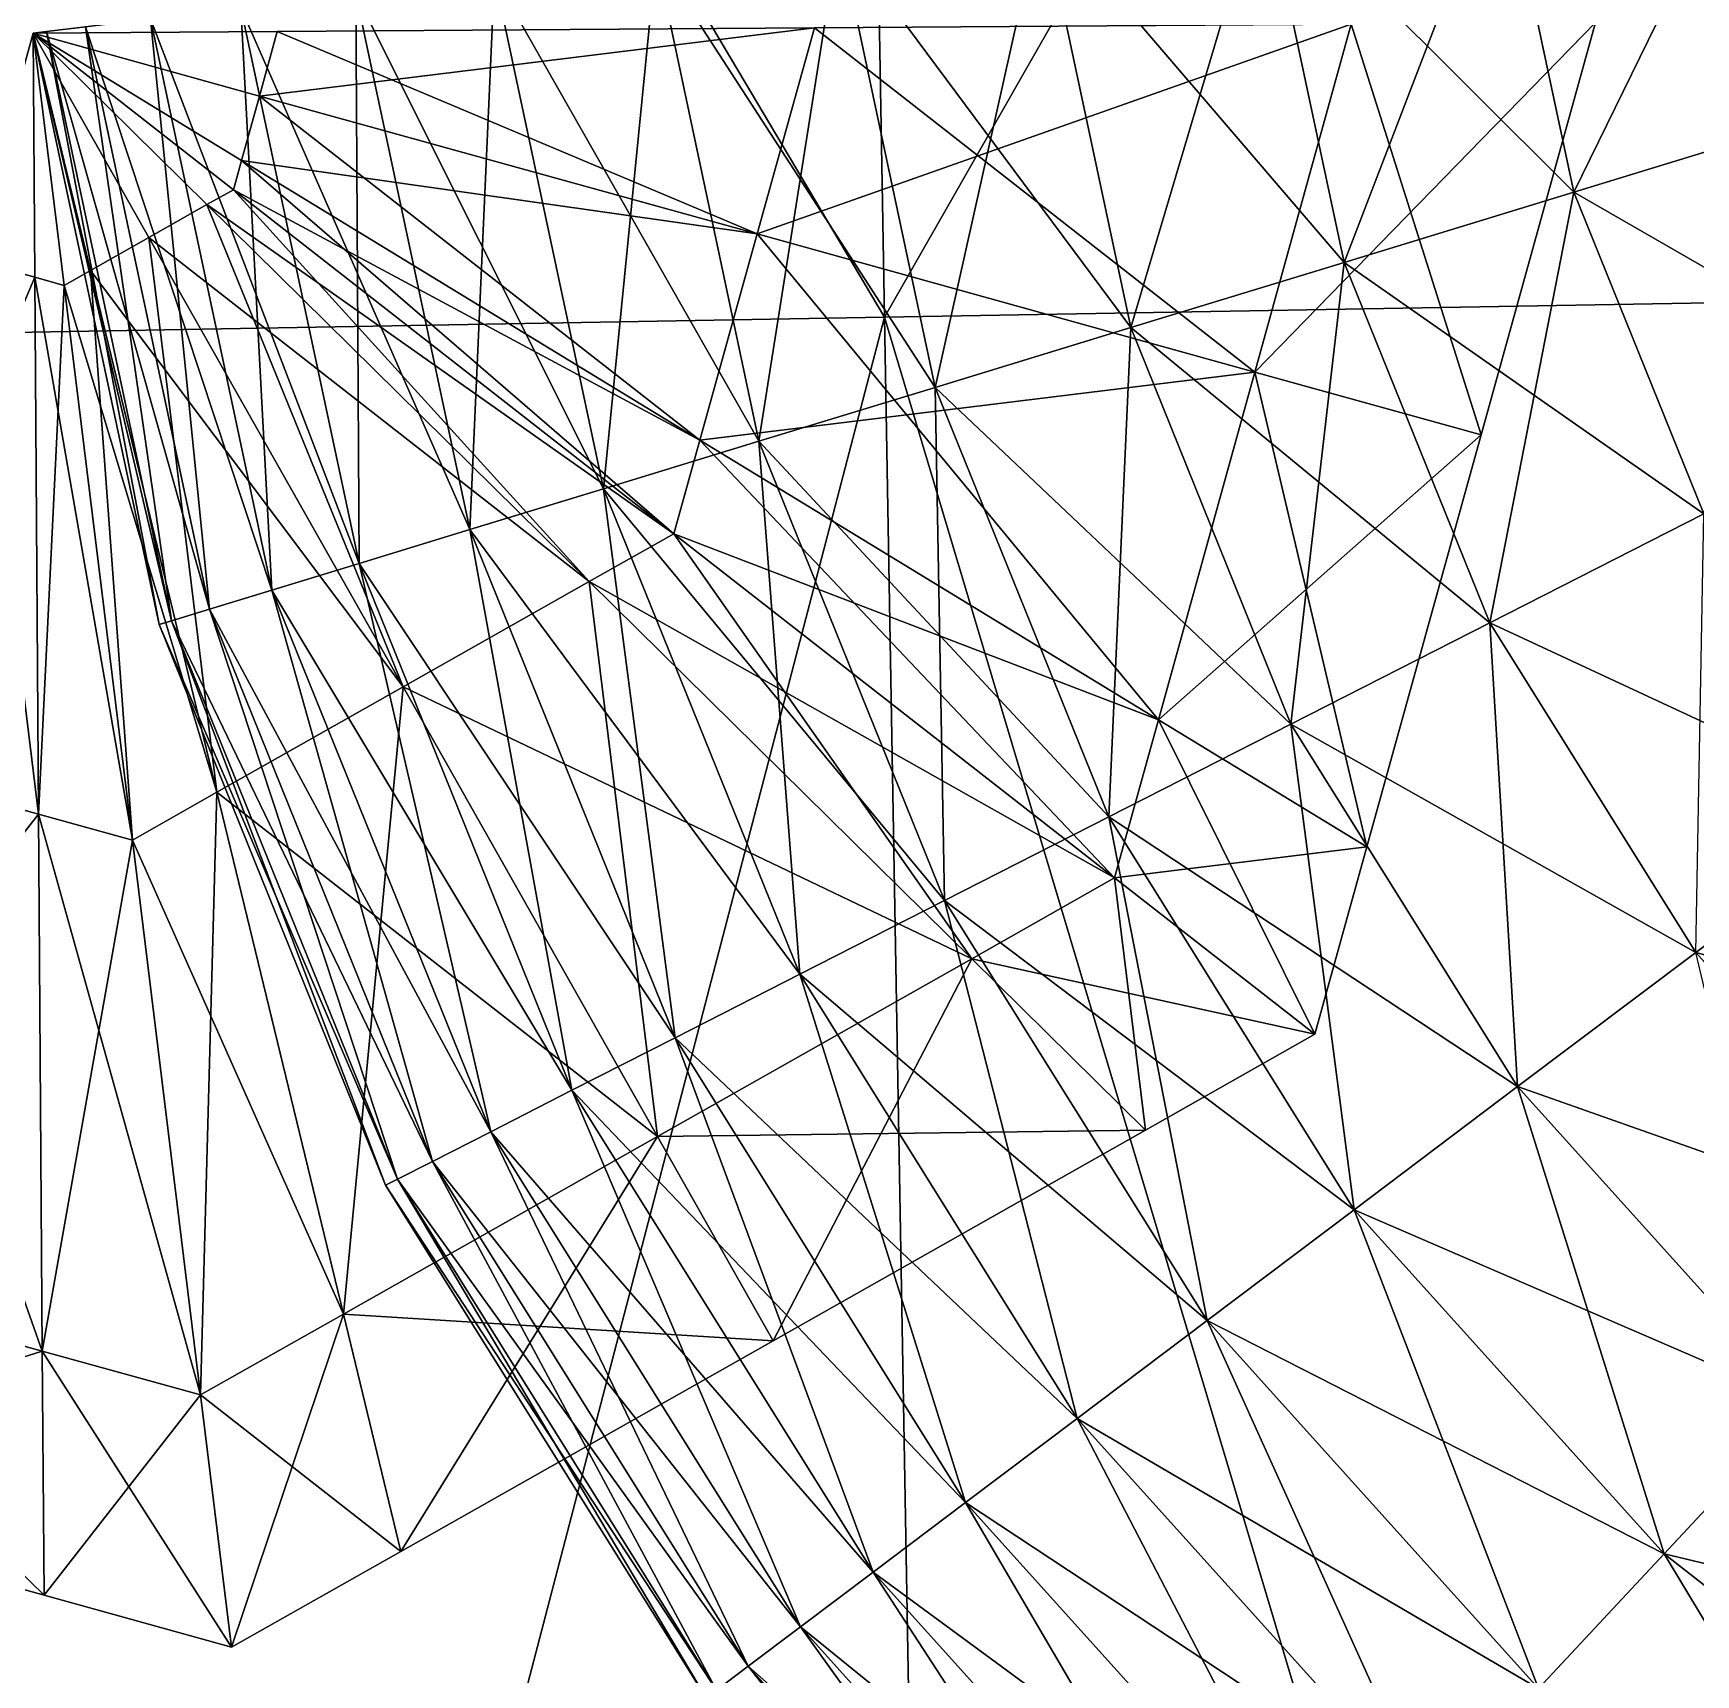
# Model space of a CAD drawing. Header units: metres. Extents: x -1.27 to 1.27, y -2.5 to 2.56.
# Drawn here: x -0.9978 to -0.854, y 1.3215 to 1.4634 of the extents above; entities that cross this region are included whole.
import ezdxf

# ---------------------------------------------------------------- set-up
doc = ezdxf.new("R2010")
doc.units = ezdxf.units.M

msp = doc.modelspace()

# ---------------------------------------------------------------- linework, layer by layer
at = {"layer": 'Crystal 4'}
for points in [[(-0.88819, -0.95245, -0.09743), (-1.09736, 1.43842, -0.09743), (-1.26547, 1.42371, 0)], [(-0.88819, -0.95245, 0.09743), (-1.09736, 1.43842, -0.09743), (-0.88819, -0.95245, -0.09743)], [(-0.88819, -0.95245, 0.09743), (-1.09736, 1.43842, 0.09743), (-1.09736, 1.43842, -0.09743)], [(-1.0563, -0.96715, 0), (-1.09736, 1.43842, 0.09743), (-0.88819, -0.95245, 0.09743)], [(-0.88819, -0.95245, -0.09743), (-1.26547, 1.42371, 0), (-1.0563, -0.96715, 0)]]:
    msp.add_3dface(points, dxfattribs=at)
at = {"layer": 'Crystal 6'}
for points in [[(-0.99776, 1.46344, 0.54), (-0.97666, 1.46358, 0.53023), (-0.9782, 1.45801, 0.53023)], [(-0.97666, 1.46358, 0.29977), (-0.99776, 1.46344, 0.29), (-0.9782, 1.45801, 0.29977)], [(-0.93022, 1.46391, 0.32125), (-0.9782, 1.45801, 0.29977), (-0.93517, 1.44608, 0.32125)], [(-0.93022, 1.46391, 0.32125), (-0.97666, 1.46358, 0.29977), (-0.9782, 1.45801, 0.29977)], [(-0.97666, 1.46358, 0.53023), (-0.93517, 1.44608, 0.50875), (-0.9782, 1.45801, 0.53023)], [(-0.97666, 1.46358, 0.53023), (-0.93022, 1.46391, 0.50875), (-0.93517, 1.44608, 0.50875)], [(-0.88379, 1.46423, 0.34273), (-0.93517, 1.44608, 0.32125), (-0.89213, 1.43414, 0.34273)], [(-0.88379, 1.46423, 0.34273), (-0.93022, 1.46391, 0.32125), (-0.93517, 1.44608, 0.32125)], [(-0.93022, 1.46391, 0.50875), (-0.89213, 1.43414, 0.48727), (-0.93517, 1.44608, 0.50875)], [(-0.93022, 1.46391, 0.50875), (-0.88379, 1.46423, 0.48727), (-0.89213, 1.43414, 0.48727)], [(-0.86268, 1.46437, 0.3525), (-0.89213, 1.43414, 0.34273), (-0.87257, 1.42872, 0.3525)], [(-0.86268, 1.46437, 0.3525), (-0.88379, 1.46423, 0.34273), (-0.89213, 1.43414, 0.34273)], [(-0.88379, 1.46423, 0.48727), (-0.87257, 1.42872, 0.4775), (-0.89213, 1.43414, 0.48727)], [(-0.88379, 1.46423, 0.48727), (-0.86268, 1.46437, 0.4775), (-0.87257, 1.42872, 0.4775)], [(-0.86268, 1.46437, 0.4775), (-0.87257, 1.42872, 0.45797), (-0.87257, 1.42872, 0.4775)], [(-0.86268, 1.46437, 0.4775), (-0.86268, 1.46437, 0.45797), (-0.87257, 1.42872, 0.45797)], [(-0.86268, 1.46437, 0.45797), (-0.87257, 1.42872, 0.415), (-0.87257, 1.42872, 0.45797)], [(-0.86268, 1.46437, 0.45797), (-0.86268, 1.46437, 0.415), (-0.87257, 1.42872, 0.415)], [(-0.86268, 1.46437, 0.415), (-0.87257, 1.42872, 0.37203), (-0.87257, 1.42872, 0.415)], [(-0.86268, 1.46437, 0.415), (-0.86268, 1.46437, 0.37203), (-0.87257, 1.42872, 0.37203)], [(-0.86268, 1.46437, 0.37203), (-0.87257, 1.42872, 0.3525), (-0.87257, 1.42872, 0.37203)], [(-0.86268, 1.46437, 0.37203), (-0.86268, 1.46437, 0.3525), (-0.87257, 1.42872, 0.3525)], [(-0.99776, 1.46344, 0.54), (-1.00319, 1.44388, 0.53023), (-0.99776, 1.46344, 0.54)], [(-0.99776, 1.46344, 0.54), (-0.99762, 1.44233, 0.53023), (-1.00319, 1.44388, 0.53023)], [(-0.99762, 1.44233, 0.29977), (-0.99776, 1.46344, 0.29), (-1.00319, 1.44388, 0.29977)], [(-0.99776, 1.46344, 0.54), (-0.99762, 1.44233, 0.53023), (-0.99776, 1.46344, 0.54)], [(-0.99776, 1.46344, 0.54), (-0.99509, 1.44163, 0.53023), (-0.99762, 1.44233, 0.53023)], [(-0.99776, 1.46344, 0.54), (-0.99509, 1.44163, 0.53023), (-0.99776, 1.46344, 0.54)], [(-0.99776, 1.46344, 0.54), (-0.9928, 1.44292, 0.53023), (-0.99509, 1.44163, 0.53023)], [(-0.99776, 1.46344, 0.54), (-0.9928, 1.44292, 0.53023), (-0.99776, 1.46344, 0.54)], [(-0.99776, 1.46344, 0.54), (-0.98777, 1.44577, 0.53023), (-0.9928, 1.44292, 0.53023)], [(-0.99776, 1.46344, 0.54), (-0.98777, 1.44577, 0.53023), (-0.99776, 1.46344, 0.54)], [(-0.99776, 1.46344, 0.54), (-0.98274, 1.44862, 0.53023), (-0.98777, 1.44577, 0.53023)], [(-0.99776, 1.46344, 0.54), (-0.98274, 1.44862, 0.53023), (-0.99776, 1.46344, 0.54)], [(-0.99776, 1.46344, 0.54), (-0.98045, 1.44991, 0.53023), (-0.98274, 1.44862, 0.53023)], [(-0.99776, 1.46344, 0.54), (-0.98045, 1.44991, 0.53023), (-0.99776, 1.46344, 0.54)], [(-0.99776, 1.46344, 0.54), (-0.97975, 1.45244, 0.53023), (-0.98045, 1.44991, 0.53023)], [(-0.99776, 1.46344, 0.54), (-0.97975, 1.45244, 0.53023), (-0.99776, 1.46344, 0.54)], [(-0.99776, 1.46344, 0.54), (-0.9782, 1.45801, 0.53023), (-0.97975, 1.45244, 0.53023)], [(-0.99776, 1.46344, 0.54), (-0.9782, 1.45801, 0.53023), (-0.99776, 1.46344, 0.54)], [(-0.99762, 1.44233, 0.29977), (-0.99776, 1.46344, 0.29), (-0.99776, 1.46344, 0.29)], [(-0.99509, 1.44163, 0.29977), (-0.99776, 1.46344, 0.29), (-0.99762, 1.44233, 0.29977)], [(-0.99509, 1.44163, 0.29977), (-0.99776, 1.46344, 0.29), (-0.99776, 1.46344, 0.29)], [(-0.9928, 1.44292, 0.29977), (-0.99776, 1.46344, 0.29), (-0.99509, 1.44163, 0.29977)], [(-0.9928, 1.44292, 0.29977), (-0.99776, 1.46344, 0.29), (-0.99776, 1.46344, 0.29)], [(-0.98777, 1.44577, 0.29977), (-0.99776, 1.46344, 0.29), (-0.9928, 1.44292, 0.29977)], [(-0.98777, 1.44577, 0.29977), (-0.99776, 1.46344, 0.29), (-0.99776, 1.46344, 0.29)], [(-0.98274, 1.44862, 0.29977), (-0.99776, 1.46344, 0.29), (-0.98777, 1.44577, 0.29977)], [(-0.98274, 1.44862, 0.29977), (-0.99776, 1.46344, 0.29), (-0.99776, 1.46344, 0.29)], [(-0.98045, 1.44991, 0.29977), (-0.99776, 1.46344, 0.29), (-0.98274, 1.44862, 0.29977)], [(-0.98045, 1.44991, 0.29977), (-0.99776, 1.46344, 0.29), (-0.99776, 1.46344, 0.29)], [(-0.97975, 1.45244, 0.29977), (-0.99776, 1.46344, 0.29), (-0.98045, 1.44991, 0.29977)], [(-0.97975, 1.45244, 0.29977), (-0.99776, 1.46344, 0.29), (-0.99776, 1.46344, 0.29)], [(-0.9782, 1.45801, 0.29977), (-0.99776, 1.46344, 0.29), (-0.97975, 1.45244, 0.29977)], [(-0.9782, 1.45801, 0.29977), (-0.99776, 1.46344, 0.29), (-0.99776, 1.46344, 0.29)], [(-0.9782, 1.45801, 0.53023), (-0.94011, 1.42825, 0.50875), (-0.97975, 1.45244, 0.53023)], [(-0.93517, 1.44608, 0.32125), (-0.9782, 1.45801, 0.29977), (-0.97975, 1.45244, 0.29977)], [(-0.9782, 1.45801, 0.53023), (-0.93517, 1.44608, 0.50875), (-0.94011, 1.42825, 0.50875)], [(-0.97975, 1.45244, 0.53023), (-0.94236, 1.42015, 0.50875), (-0.98045, 1.44991, 0.53023)], [(-0.94011, 1.42825, 0.32125), (-0.97975, 1.45244, 0.29977), (-0.98045, 1.44991, 0.29977)], [(-0.97975, 1.45244, 0.53023), (-0.94011, 1.42825, 0.50875), (-0.94236, 1.42015, 0.50875)], [(-0.93517, 1.44608, 0.32125), (-0.97975, 1.45244, 0.29977), (-0.94011, 1.42825, 0.32125)], [(-0.98045, 1.44991, 0.53023), (-0.94968, 1.41601, 0.50875), (-0.98274, 1.44862, 0.53023)], [(-0.94236, 1.42015, 0.32125), (-0.98045, 1.44991, 0.29977), (-0.98274, 1.44862, 0.29977)], [(-0.98045, 1.44991, 0.53023), (-0.94236, 1.42015, 0.50875), (-0.94968, 1.41601, 0.50875)], [(-0.94011, 1.42825, 0.32125), (-0.98045, 1.44991, 0.29977), (-0.94236, 1.42015, 0.32125)], [(-0.98274, 1.44862, 0.53023), (-0.96578, 1.4069, 0.50875), (-0.98777, 1.44577, 0.53023)], [(-0.94968, 1.41601, 0.32125), (-0.98274, 1.44862, 0.29977), (-0.98777, 1.44577, 0.29977)], [(-0.98274, 1.44862, 0.53023), (-0.94968, 1.41601, 0.50875), (-0.96578, 1.4069, 0.50875)], [(-0.94236, 1.42015, 0.32125), (-0.98274, 1.44862, 0.29977), (-0.94968, 1.41601, 0.32125)], [(-0.98777, 1.44577, 0.53023), (-0.98188, 1.39779, 0.50875), (-0.9928, 1.44292, 0.53023)], [(-0.96578, 1.4069, 0.32125), (-0.98777, 1.44577, 0.29977), (-0.9928, 1.44292, 0.29977)], [(-0.98777, 1.44577, 0.53023), (-0.96578, 1.4069, 0.50875), (-0.98188, 1.39779, 0.50875)], [(-0.94968, 1.41601, 0.32125), (-0.98777, 1.44577, 0.29977), (-0.96578, 1.4069, 0.32125)], [(-0.93517, 1.44608, 0.50875), (-0.90047, 1.40406, 0.48727), (-0.94011, 1.42825, 0.50875)], [(-0.89213, 1.43414, 0.34273), (-0.93517, 1.44608, 0.32125), (-0.94011, 1.42825, 0.32125)], [(-0.93517, 1.44608, 0.50875), (-0.89213, 1.43414, 0.48727), (-0.90047, 1.40406, 0.48727)], [(-0.99762, 1.44233, 0.53023), (-1.01512, 1.40084, 0.50875), (-1.00319, 1.44388, 0.53023)], [(-0.9973, 1.3959, 0.32125), (-1.00319, 1.44388, 0.29977), (-1.01512, 1.40084, 0.32125)], [(-0.9973, 1.3959, 0.32125), (-0.99762, 1.44233, 0.29977), (-1.00319, 1.44388, 0.29977)], [(-0.99762, 1.44233, 0.53023), (-0.9973, 1.3959, 0.50875), (-1.01512, 1.40084, 0.50875)], [(-0.99509, 1.44163, 0.53023), (-0.9973, 1.3959, 0.50875), (-0.99762, 1.44233, 0.53023)], [(-0.98919, 1.39365, 0.32125), (-0.99762, 1.44233, 0.29977), (-0.9973, 1.3959, 0.32125)], [(-0.98919, 1.39365, 0.32125), (-0.99509, 1.44163, 0.29977), (-0.99762, 1.44233, 0.29977)], [(-0.9928, 1.44292, 0.53023), (-0.98919, 1.39365, 0.50875), (-0.99509, 1.44163, 0.53023)], [(-0.98188, 1.39779, 0.32125), (-0.9928, 1.44292, 0.29977), (-0.99509, 1.44163, 0.29977)], [(-0.9928, 1.44292, 0.53023), (-0.98188, 1.39779, 0.50875), (-0.98919, 1.39365, 0.50875)], [(-0.96578, 1.4069, 0.32125), (-0.9928, 1.44292, 0.29977), (-0.98188, 1.39779, 0.32125)], [(-0.99509, 1.44163, 0.53023), (-0.98919, 1.39365, 0.50875), (-0.9973, 1.3959, 0.50875)], [(-0.98188, 1.39779, 0.32125), (-0.99509, 1.44163, 0.29977), (-0.98919, 1.39365, 0.32125)], [(-0.89213, 1.43414, 0.34273), (-0.94011, 1.42825, 0.32125), (-0.90047, 1.40406, 0.34273)], [(-0.89213, 1.43414, 0.48727), (-0.88246, 1.39307, 0.4775), (-0.90047, 1.40406, 0.48727)], [(-0.87257, 1.42872, 0.3525), (-0.89213, 1.43414, 0.34273), (-0.90047, 1.40406, 0.34273)], [(-0.89213, 1.43414, 0.48727), (-0.87257, 1.42872, 0.4775), (-0.88246, 1.39307, 0.4775)], [(-0.94011, 1.42825, 0.50875), (-0.90426, 1.39039, 0.48727), (-0.94236, 1.42015, 0.50875)], [(-0.90047, 1.40406, 0.34273), (-0.94011, 1.42825, 0.32125), (-0.94236, 1.42015, 0.32125)], [(-0.94011, 1.42825, 0.50875), (-0.90047, 1.40406, 0.48727), (-0.90426, 1.39039, 0.48727)], [(-0.87257, 1.42872, 0.3525), (-0.90047, 1.40406, 0.34273), (-0.88246, 1.39307, 0.3525)], [(-0.87257, 1.42872, 0.4775), (-0.88246, 1.39307, 0.45797), (-0.88246, 1.39307, 0.4775)], [(-0.87257, 1.42872, 0.4775), (-0.87257, 1.42872, 0.45797), (-0.88246, 1.39307, 0.45797)], [(-0.87257, 1.42872, 0.45797), (-0.88246, 1.39307, 0.415), (-0.88246, 1.39307, 0.45797)], [(-0.87257, 1.42872, 0.45797), (-0.87257, 1.42872, 0.415), (-0.88246, 1.39307, 0.415)], [(-0.87257, 1.42872, 0.415), (-0.88246, 1.39307, 0.37203), (-0.88246, 1.39307, 0.415)], [(-0.87257, 1.42872, 0.415), (-0.87257, 1.42872, 0.37203), (-0.88246, 1.39307, 0.37203)], [(-0.87257, 1.42872, 0.37203), (-0.88246, 1.39307, 0.3525), (-0.88246, 1.39307, 0.37203)], [(-0.87257, 1.42872, 0.37203), (-0.87257, 1.42872, 0.3525), (-0.88246, 1.39307, 0.3525)], [(-0.94236, 1.42015, 0.50875), (-0.91661, 1.3834, 0.48727), (-0.94968, 1.41601, 0.50875)], [(-0.90426, 1.39039, 0.34273), (-0.94236, 1.42015, 0.32125), (-0.94968, 1.41601, 0.32125)], [(-0.94236, 1.42015, 0.50875), (-0.90426, 1.39039, 0.48727), (-0.91661, 1.3834, 0.48727)], [(-0.90047, 1.40406, 0.34273), (-0.94236, 1.42015, 0.32125), (-0.90426, 1.39039, 0.34273)], [(-0.94968, 1.41601, 0.50875), (-0.94378, 1.36803, 0.48727), (-0.96578, 1.4069, 0.50875)], [(-0.91661, 1.3834, 0.34273), (-0.94968, 1.41601, 0.32125), (-0.96578, 1.4069, 0.32125)], [(-0.94968, 1.41601, 0.50875), (-0.91661, 1.3834, 0.48727), (-0.94378, 1.36803, 0.48727)], [(-0.90426, 1.39039, 0.34273), (-0.94968, 1.41601, 0.32125), (-0.91661, 1.3834, 0.34273)], [(-0.96578, 1.4069, 0.50875), (-0.97095, 1.35266, 0.48727), (-0.98188, 1.39779, 0.50875)], [(-0.94378, 1.36803, 0.34273), (-0.96578, 1.4069, 0.32125), (-0.98188, 1.39779, 0.32125)], [(-0.96578, 1.4069, 0.50875), (-0.94378, 1.36803, 0.48727), (-0.97095, 1.35266, 0.48727)], [(-0.91661, 1.3834, 0.34273), (-0.96578, 1.4069, 0.32125), (-0.94378, 1.36803, 0.34273)], [(-0.90047, 1.40406, 0.48727), (-0.88695, 1.37686, 0.4775), (-0.90426, 1.39039, 0.48727)], [(-0.88246, 1.39307, 0.3525), (-0.90047, 1.40406, 0.34273), (-0.90426, 1.39039, 0.34273)], [(-0.90047, 1.40406, 0.48727), (-0.88246, 1.39307, 0.4775), (-0.88695, 1.37686, 0.4775)], [(-0.9973, 1.3959, 0.50875), (-1.02706, 1.35781, 0.48727), (-1.01512, 1.40084, 0.50875)], [(-0.99698, 1.34946, 0.34273), (-1.01512, 1.40084, 0.32125), (-1.02706, 1.35781, 0.34273)], [(-0.99698, 1.34946, 0.34273), (-0.9973, 1.3959, 0.32125), (-1.01512, 1.40084, 0.32125)], [(-0.98188, 1.39779, 0.50875), (-0.9833, 1.34567, 0.48727), (-0.98919, 1.39365, 0.50875)], [(-0.97095, 1.35266, 0.34273), (-0.98188, 1.39779, 0.32125), (-0.98919, 1.39365, 0.32125)], [(-0.98188, 1.39779, 0.50875), (-0.97095, 1.35266, 0.48727), (-0.9833, 1.34567, 0.48727)], [(-0.94378, 1.36803, 0.34273), (-0.98188, 1.39779, 0.32125), (-0.97095, 1.35266, 0.34273)], [(-0.9973, 1.3959, 0.50875), (-0.99698, 1.34946, 0.48727), (-1.02706, 1.35781, 0.48727)], [(-0.98919, 1.39365, 0.50875), (-0.99698, 1.34946, 0.48727), (-0.9973, 1.3959, 0.50875)], [(-0.9833, 1.34567, 0.34273), (-0.9973, 1.3959, 0.32125), (-0.99698, 1.34946, 0.34273)], [(-0.9833, 1.34567, 0.34273), (-0.98919, 1.39365, 0.32125), (-0.9973, 1.3959, 0.32125)], [(-0.98919, 1.39365, 0.50875), (-0.9833, 1.34567, 0.48727), (-0.99698, 1.34946, 0.48727)], [(-0.97095, 1.35266, 0.34273), (-0.98919, 1.39365, 0.32125), (-0.9833, 1.34567, 0.34273)], [(-0.88246, 1.39307, 0.3525), (-0.90426, 1.39039, 0.34273), (-0.88695, 1.37686, 0.3525)], [(-0.88246, 1.39307, 0.4775), (-0.88695, 1.37686, 0.45797), (-0.88695, 1.37686, 0.4775)], [(-0.88246, 1.39307, 0.4775), (-0.88246, 1.39307, 0.45797), (-0.88695, 1.37686, 0.45797)], [(-0.88246, 1.39307, 0.45797), (-0.88695, 1.37686, 0.415), (-0.88695, 1.37686, 0.45797)], [(-0.88246, 1.39307, 0.45797), (-0.88246, 1.39307, 0.415), (-0.88695, 1.37686, 0.415)], [(-0.88246, 1.39307, 0.415), (-0.88695, 1.37686, 0.37203), (-0.88695, 1.37686, 0.415)], [(-0.88246, 1.39307, 0.415), (-0.88246, 1.39307, 0.37203), (-0.88695, 1.37686, 0.37203)], [(-0.88246, 1.39307, 0.37203), (-0.88695, 1.37686, 0.3525), (-0.88695, 1.37686, 0.37203)], [(-0.88246, 1.39307, 0.37203), (-0.88246, 1.39307, 0.3525), (-0.88695, 1.37686, 0.3525)], [(-0.90426, 1.39039, 0.48727), (-0.90159, 1.36858, 0.4775), (-0.91661, 1.3834, 0.48727)], [(-0.88695, 1.37686, 0.3525), (-0.90426, 1.39039, 0.34273), (-0.91661, 1.3834, 0.34273)], [(-0.90426, 1.39039, 0.48727), (-0.88695, 1.37686, 0.4775), (-0.90159, 1.36858, 0.4775)], [(-0.91661, 1.3834, 0.48727), (-0.93379, 1.35036, 0.4775), (-0.94378, 1.36803, 0.48727)], [(-0.90159, 1.36858, 0.3525), (-0.91661, 1.3834, 0.34273), (-0.94378, 1.36803, 0.34273)], [(-0.91661, 1.3834, 0.48727), (-0.90159, 1.36858, 0.4775), (-0.93379, 1.35036, 0.4775)], [(-0.88695, 1.37686, 0.3525), (-0.91661, 1.3834, 0.34273), (-0.90159, 1.36858, 0.3525)], [(-0.88695, 1.37686, 0.4775), (-0.90159, 1.36858, 0.45797), (-0.90159, 1.36858, 0.4775)], [(-0.88695, 1.37686, 0.4775), (-0.88695, 1.37686, 0.45797), (-0.90159, 1.36858, 0.45797)], [(-0.88695, 1.37686, 0.45797), (-0.90159, 1.36858, 0.415), (-0.90159, 1.36858, 0.45797)], [(-0.88695, 1.37686, 0.45797), (-0.88695, 1.37686, 0.415), (-0.90159, 1.36858, 0.415)], [(-0.88695, 1.37686, 0.415), (-0.90159, 1.36858, 0.37203), (-0.90159, 1.36858, 0.415)], [(-0.88695, 1.37686, 0.415), (-0.88695, 1.37686, 0.37203), (-0.90159, 1.36858, 0.37203)], [(-0.88695, 1.37686, 0.37203), (-0.90159, 1.36858, 0.3525), (-0.90159, 1.36858, 0.37203)], [(-0.88695, 1.37686, 0.37203), (-0.88695, 1.37686, 0.3525), (-0.90159, 1.36858, 0.3525)], [(-0.90159, 1.36858, 0.3525), (-0.94378, 1.36803, 0.34273), (-0.93379, 1.35036, 0.3525)], [(-0.90159, 1.36858, 0.4775), (-0.93379, 1.35036, 0.45797), (-0.93379, 1.35036, 0.4775)], [(-0.90159, 1.36858, 0.4775), (-0.90159, 1.36858, 0.45797), (-0.93379, 1.35036, 0.45797)], [(-0.90159, 1.36858, 0.45797), (-0.93379, 1.35036, 0.415), (-0.93379, 1.35036, 0.45797)], [(-0.90159, 1.36858, 0.45797), (-0.90159, 1.36858, 0.415), (-0.93379, 1.35036, 0.415)], [(-0.90159, 1.36858, 0.415), (-0.93379, 1.35036, 0.37203), (-0.93379, 1.35036, 0.415)], [(-0.90159, 1.36858, 0.415), (-0.90159, 1.36858, 0.37203), (-0.93379, 1.35036, 0.37203)], [(-0.90159, 1.36858, 0.37203), (-0.93379, 1.35036, 0.3525), (-0.93379, 1.35036, 0.37203)], [(-0.90159, 1.36858, 0.37203), (-0.90159, 1.36858, 0.3525), (-0.93379, 1.35036, 0.3525)], [(-0.94378, 1.36803, 0.48727), (-0.96599, 1.33214, 0.4775), (-0.97095, 1.35266, 0.48727)], [(-0.93379, 1.35036, 0.3525), (-0.94378, 1.36803, 0.34273), (-0.97095, 1.35266, 0.34273)], [(-0.94378, 1.36803, 0.48727), (-0.93379, 1.35036, 0.4775), (-0.96599, 1.33214, 0.4775)], [(-0.99698, 1.34946, 0.48727), (-1.03248, 1.33824, 0.4775), (-1.02706, 1.35781, 0.48727)], [(-0.99683, 1.32836, 0.3525), (-1.02706, 1.35781, 0.34273), (-1.03248, 1.33824, 0.3525)], [(-0.99683, 1.32836, 0.3525), (-0.99698, 1.34946, 0.34273), (-1.02706, 1.35781, 0.34273)], [(-0.97095, 1.35266, 0.48727), (-0.98063, 1.32386, 0.4775), (-0.9833, 1.34567, 0.48727)], [(-0.96599, 1.33214, 0.3525), (-0.97095, 1.35266, 0.34273), (-0.9833, 1.34567, 0.34273)], [(-0.97095, 1.35266, 0.48727), (-0.96599, 1.33214, 0.4775), (-0.98063, 1.32386, 0.4775)], [(-0.93379, 1.35036, 0.3525), (-0.97095, 1.35266, 0.34273), (-0.96599, 1.33214, 0.3525)], [(-0.93379, 1.35036, 0.4775), (-0.96599, 1.33214, 0.45797), (-0.96599, 1.33214, 0.4775)], [(-0.93379, 1.35036, 0.4775), (-0.93379, 1.35036, 0.45797), (-0.96599, 1.33214, 0.45797)], [(-0.93379, 1.35036, 0.45797), (-0.96599, 1.33214, 0.415), (-0.96599, 1.33214, 0.45797)], [(-0.93379, 1.35036, 0.45797), (-0.93379, 1.35036, 0.415), (-0.96599, 1.33214, 0.415)], [(-0.93379, 1.35036, 0.415), (-0.96599, 1.33214, 0.37203), (-0.96599, 1.33214, 0.415)], [(-0.93379, 1.35036, 0.415), (-0.93379, 1.35036, 0.37203), (-0.96599, 1.33214, 0.37203)], [(-0.93379, 1.35036, 0.37203), (-0.96599, 1.33214, 0.3525), (-0.96599, 1.33214, 0.37203)], [(-0.93379, 1.35036, 0.37203), (-0.93379, 1.35036, 0.3525), (-0.96599, 1.33214, 0.3525)], [(-0.99698, 1.34946, 0.48727), (-0.99683, 1.32836, 0.4775), (-1.03248, 1.33824, 0.4775)], [(-0.9833, 1.34567, 0.48727), (-0.99683, 1.32836, 0.4775), (-0.99698, 1.34946, 0.48727)], [(-0.98063, 1.32386, 0.3525), (-0.99698, 1.34946, 0.34273), (-0.99683, 1.32836, 0.3525)], [(-0.98063, 1.32386, 0.3525), (-0.9833, 1.34567, 0.34273), (-0.99698, 1.34946, 0.34273)], [(-0.9833, 1.34567, 0.48727), (-0.98063, 1.32386, 0.4775), (-0.99683, 1.32836, 0.4775)], [(-0.96599, 1.33214, 0.3525), (-0.9833, 1.34567, 0.34273), (-0.98063, 1.32386, 0.3525)], [(-0.99683, 1.32836, 0.4775), (-1.03248, 1.33824, 0.45797), (-1.03248, 1.33824, 0.4775)], [(-0.99683, 1.32836, 0.4775), (-0.99683, 1.32836, 0.45797), (-1.03248, 1.33824, 0.45797)], [(-0.99683, 1.32836, 0.45797), (-1.03248, 1.33824, 0.415), (-1.03248, 1.33824, 0.45797)], [(-0.99683, 1.32836, 0.45797), (-0.99683, 1.32836, 0.415), (-1.03248, 1.33824, 0.415)], [(-0.99683, 1.32836, 0.415), (-1.03248, 1.33824, 0.37203), (-1.03248, 1.33824, 0.415)], [(-0.99683, 1.32836, 0.415), (-0.99683, 1.32836, 0.37203), (-1.03248, 1.33824, 0.37203)], [(-0.99683, 1.32836, 0.37203), (-1.03248, 1.33824, 0.3525), (-1.03248, 1.33824, 0.37203)], [(-0.99683, 1.32836, 0.37203), (-0.99683, 1.32836, 0.3525), (-1.03248, 1.33824, 0.3525)], [(-0.96599, 1.33214, 0.4775), (-0.98063, 1.32386, 0.45797), (-0.98063, 1.32386, 0.4775)], [(-0.96599, 1.33214, 0.4775), (-0.96599, 1.33214, 0.45797), (-0.98063, 1.32386, 0.45797)], [(-0.96599, 1.33214, 0.45797), (-0.98063, 1.32386, 0.415), (-0.98063, 1.32386, 0.45797)], [(-0.96599, 1.33214, 0.45797), (-0.96599, 1.33214, 0.415), (-0.98063, 1.32386, 0.415)], [(-0.96599, 1.33214, 0.415), (-0.98063, 1.32386, 0.37203), (-0.98063, 1.32386, 0.415)], [(-0.96599, 1.33214, 0.415), (-0.96599, 1.33214, 0.37203), (-0.98063, 1.32386, 0.37203)], [(-0.96599, 1.33214, 0.37203), (-0.98063, 1.32386, 0.3525), (-0.98063, 1.32386, 0.37203)], [(-0.96599, 1.33214, 0.37203), (-0.96599, 1.33214, 0.3525), (-0.98063, 1.32386, 0.3525)], [(-0.98063, 1.32386, 0.4775), (-0.99683, 1.32836, 0.45797), (-0.99683, 1.32836, 0.4775)], [(-0.98063, 1.32386, 0.4775), (-0.98063, 1.32386, 0.45797), (-0.99683, 1.32836, 0.45797)], [(-0.98063, 1.32386, 0.45797), (-0.99683, 1.32836, 0.415), (-0.99683, 1.32836, 0.45797)], [(-0.98063, 1.32386, 0.45797), (-0.98063, 1.32386, 0.415), (-0.99683, 1.32836, 0.415)], [(-0.98063, 1.32386, 0.415), (-0.99683, 1.32836, 0.37203), (-0.99683, 1.32836, 0.415)], [(-0.98063, 1.32386, 0.415), (-0.98063, 1.32386, 0.37203), (-0.99683, 1.32836, 0.37203)], [(-0.98063, 1.32386, 0.37203), (-0.99683, 1.32836, 0.3525), (-0.99683, 1.32836, 0.37203)], [(-0.98063, 1.32386, 0.37203), (-0.98063, 1.32386, 0.3525), (-0.99683, 1.32836, 0.3525)]]:
    msp.add_3dface(points, dxfattribs=at)
at = {"layer": 'Side arm thing'}
for points in [[(-0.80128, 1.44101, -0.34392), (-0.82353, 1.61521, -0.29018), (-0.9272, 1.6134, -0.38391)], [(-0.92415, 1.43887, 0.455), (-0.9272, 1.6134, 0.38391), (-0.82353, 1.61521, 0.29018)], [(-0.92415, 1.43887, 0.455), (-0.82353, 1.61521, 0.29018), (-0.80128, 1.44101, 0.34392)], [(-1.04214, 1.43681, 0.43989), (-0.9272, 1.6134, 0.38391), (-0.92415, 1.43887, 0.455)], [(-1.04214, 1.43681, 0.43989), (-1.02675, 1.61166, 0.37116), (-0.9272, 1.6134, 0.38391)], [(-0.92415, 1.43887, -0.455), (-0.9272, 1.6134, -0.38391), (-1.02675, 1.61166, -0.37116)], [(-0.80128, 1.44101, -0.34392), (-0.9272, 1.6134, -0.38391), (-0.92415, 1.43887, -0.455)], [(-0.92415, 1.43887, -0.455), (-1.02675, 1.61166, -0.37116), (-1.04214, 1.43681, -0.43989)], [(-0.80994, 1.05677, -0.31006), (-0.80128, 1.44101, -0.34392), (-0.92415, 1.43887, -0.455)], [(-0.91745, 1.05489, 0.41021), (-0.92415, 1.43887, 0.455), (-0.80128, 1.44101, 0.34392)], [(-0.91745, 1.05489, 0.41021), (-0.80128, 1.44101, 0.34392), (-0.80994, 1.05677, 0.31006)], [(-1.0249, 1.05302, 0.39659), (-1.04214, 1.43681, 0.43989), (-0.92415, 1.43887, 0.455)], [(-0.91745, 1.05489, -0.41021), (-0.92415, 1.43887, -0.455), (-1.04214, 1.43681, -0.43989)], [(-1.0249, 1.05302, 0.39659), (-0.92415, 1.43887, 0.455), (-0.91745, 1.05489, 0.41021)], [(-0.80994, 1.05677, -0.31006), (-0.92415, 1.43887, -0.455), (-0.91745, 1.05489, -0.41021)], [(-0.91745, 1.05489, -0.41021), (-1.04214, 1.43681, -0.43989), (-1.0249, 1.05302, -0.39659)]]:
    msp.add_3dface(points, dxfattribs=at)
at = {"layer": 'Socket thing'}
for points in [[(-0.84345, 1.45614, 0.25981), (-0.87079, 1.47903, 0.24575), (-0.84888, 1.48172, 0.25981)], [(-0.86455, 1.44969, -0.24575), (-0.84888, 1.48172, -0.25981), (-0.87079, 1.47903, -0.24575)], [(-0.86455, 1.44969, -0.24575), (-0.84345, 1.45614, -0.25981), (-0.84888, 1.48172, -0.25981)], [(-0.86455, 1.44969, 0.24575), (-0.8914, 1.4765, 0.22981), (-0.87079, 1.47903, 0.24575)], [(-0.88441, 1.44362, -0.22981), (-0.87079, 1.47903, -0.24575), (-0.8914, 1.4765, -0.22981)], [(-0.88441, 1.44362, -0.22981), (-0.86455, 1.44969, -0.24575), (-0.87079, 1.47903, -0.24575)], [(-0.84345, 1.45614, 0.25981), (-0.86455, 1.44969, 0.24575), (-0.87079, 1.47903, 0.24575)], [(-0.88441, 1.44362, 0.22981), (-0.91055, 1.47415, 0.21213), (-0.8914, 1.4765, 0.22981)], [(-0.90286, 1.43798, -0.21213), (-0.8914, 1.4765, -0.22981), (-0.91055, 1.47415, -0.21213)], [(-0.90286, 1.43798, -0.21213), (-0.88441, 1.44362, -0.22981), (-0.8914, 1.4765, -0.22981)], [(-0.86455, 1.44969, 0.24575), (-0.88441, 1.44362, 0.22981), (-0.8914, 1.4765, 0.22981)], [(-0.90286, 1.43798, 0.21213), (-0.9281, 1.47199, 0.19284), (-0.91055, 1.47415, 0.21213)], [(-0.91977, 1.43281, -0.19284), (-0.91055, 1.47415, -0.21213), (-0.9281, 1.47199, -0.19284)], [(-0.91977, 1.43281, -0.19284), (-0.90286, 1.43798, -0.21213), (-0.91055, 1.47415, -0.21213)], [(-0.88441, 1.44362, 0.22981), (-0.90286, 1.43798, 0.21213), (-0.91055, 1.47415, 0.21213)], [(-0.91977, 1.43281, 0.19284), (-0.94391, 1.47005, 0.17207), (-0.9281, 1.47199, 0.19284)], [(-0.93501, 1.42815, -0.17207), (-0.9281, 1.47199, -0.19284), (-0.94391, 1.47005, -0.17207)], [(-0.93501, 1.42815, -0.17207), (-0.91977, 1.43281, -0.19284), (-0.9281, 1.47199, -0.19284)], [(-0.90286, 1.43798, 0.21213), (-0.91977, 1.43281, 0.19284), (-0.9281, 1.47199, 0.19284)], [(-0.93501, 1.42815, 0.17207), (-0.95787, 1.46834, 0.15), (-0.94391, 1.47005, 0.17207)], [(-0.94846, 1.42404, -0.15), (-0.94391, 1.47005, -0.17207), (-0.95787, 1.46834, -0.15)], [(-0.94846, 1.42404, -0.15), (-0.93501, 1.42815, -0.17207), (-0.94391, 1.47005, -0.17207)], [(-0.91977, 1.43281, 0.19284), (-0.93501, 1.42815, 0.17207), (-0.94391, 1.47005, 0.17207)], [(-0.94846, 1.42404, 0.15), (-0.96987, 1.46686, 0.12679), (-0.95787, 1.46834, 0.15)], [(-0.96001, 1.42051, -0.12679), (-0.95787, 1.46834, -0.15), (-0.96987, 1.46686, -0.12679)], [(-0.96001, 1.42051, -0.12679), (-0.94846, 1.42404, -0.15), (-0.95787, 1.46834, -0.15)], [(-0.93501, 1.42815, 0.17207), (-0.94846, 1.42404, 0.15), (-0.95787, 1.46834, 0.15)], [(-0.96001, 1.42051, 0.12679), (-0.97981, 1.46564, 0.10261), (-0.96987, 1.46686, 0.12679)], [(-0.96959, 1.41758, -0.10261), (-0.96987, 1.46686, -0.12679), (-0.97981, 1.46564, -0.10261)], [(-0.94846, 1.42404, 0.15), (-0.96001, 1.42051, 0.12679), (-0.96987, 1.46686, 0.12679)], [(-0.96959, 1.41758, -0.10261), (-0.96001, 1.42051, -0.12679), (-0.96987, 1.46686, -0.12679)], [(-0.96959, 1.41758, 0.10261), (-0.98762, 1.46468, 0.07765), (-0.97981, 1.46564, 0.10261)], [(-0.97712, 1.41528, -0.07765), (-0.97981, 1.46564, -0.10261), (-0.98762, 1.46468, -0.07765)], [(-0.96001, 1.42051, 0.12679), (-0.96959, 1.41758, 0.10261), (-0.97981, 1.46564, 0.10261)], [(-0.97712, 1.41528, -0.07765), (-0.96959, 1.41758, -0.10261), (-0.97981, 1.46564, -0.10261)], [(-0.9858, 1.41262, 0.02615), (-0.99776, 1.46344, 0), (-0.99663, 1.46358, 0.02615)], [(-0.98689, 1.41229, 0), (-0.99663, 1.46358, -0.02615), (-0.99776, 1.46344, 0)], [(-0.98253, 1.41362, 0.05209), (-0.99663, 1.46358, 0.02615), (-0.99324, 1.46399, 0.05209)], [(-0.9858, 1.41262, -0.02615), (-0.99324, 1.46399, -0.05209), (-0.99663, 1.46358, -0.02615)], [(-0.98253, 1.41362, 0.05209), (-0.9858, 1.41262, 0.02615), (-0.99663, 1.46358, 0.02615)], [(-0.98689, 1.41229, 0), (-0.9858, 1.41262, -0.02615), (-0.99663, 1.46358, -0.02615)], [(-0.97712, 1.41528, 0.07765), (-0.99324, 1.46399, 0.05209), (-0.98762, 1.46468, 0.07765)], [(-0.98253, 1.41362, -0.05209), (-0.98762, 1.46468, -0.07765), (-0.99324, 1.46399, -0.05209)], [(-0.97712, 1.41528, 0.07765), (-0.98253, 1.41362, 0.05209), (-0.99324, 1.46399, 0.05209)], [(-0.9858, 1.41262, -0.02615), (-0.98253, 1.41362, -0.05209), (-0.99324, 1.46399, -0.05209)], [(-0.96959, 1.41758, 0.10261), (-0.97712, 1.41528, 0.07765), (-0.98762, 1.46468, 0.07765)], [(-0.98253, 1.41362, -0.05209), (-0.97712, 1.41528, -0.07765), (-0.98762, 1.46468, -0.07765)], [(-0.9858, 1.41262, 0.02615), (-0.98689, 1.41229, 0), (-0.99776, 1.46344, 0)], [(-0.83365, 1.4319, 0.25981), (-0.86455, 1.44969, 0.24575), (-0.84345, 1.45614, 0.25981)], [(-0.85332, 1.42188, -0.24575), (-0.84345, 1.45614, -0.25981), (-0.86455, 1.44969, -0.24575)], [(-0.85332, 1.42188, 0.24575), (-0.88441, 1.44362, 0.22981), (-0.86455, 1.44969, 0.24575)], [(-0.87182, 1.41245, -0.22981), (-0.86455, 1.44969, -0.24575), (-0.88441, 1.44362, -0.22981)], [(-0.87182, 1.41245, -0.22981), (-0.85332, 1.42188, -0.24575), (-0.86455, 1.44969, -0.24575)], [(-0.83365, 1.4319, 0.25981), (-0.85332, 1.42188, 0.24575), (-0.86455, 1.44969, 0.24575)], [(-0.87182, 1.41245, 0.22981), (-0.90286, 1.43798, 0.21213), (-0.88441, 1.44362, 0.22981)], [(-0.88901, 1.40369, -0.21213), (-0.88441, 1.44362, -0.22981), (-0.90286, 1.43798, -0.21213)], [(-0.88901, 1.40369, -0.21213), (-0.87182, 1.41245, -0.22981), (-0.88441, 1.44362, -0.22981)], [(-0.85332, 1.42188, 0.24575), (-0.87182, 1.41245, 0.22981), (-0.88441, 1.44362, 0.22981)], [(-0.88901, 1.40369, 0.21213), (-0.91977, 1.43281, 0.19284), (-0.90286, 1.43798, 0.21213)], [(-0.90477, 1.39567, -0.19284), (-0.90286, 1.43798, -0.21213), (-0.91977, 1.43281, -0.19284)], [(-0.90477, 1.39567, -0.19284), (-0.88901, 1.40369, -0.21213), (-0.90286, 1.43798, -0.21213)], [(-0.87182, 1.41245, 0.22981), (-0.88901, 1.40369, 0.21213), (-0.90286, 1.43798, 0.21213)], [(-0.90477, 1.39567, 0.19284), (-0.93501, 1.42815, 0.17207), (-0.91977, 1.43281, 0.19284)], [(-0.91896, 1.38843, -0.17207), (-0.91977, 1.43281, -0.19284), (-0.93501, 1.42815, -0.17207)], [(-0.88901, 1.40369, 0.21213), (-0.90477, 1.39567, 0.19284), (-0.91977, 1.43281, 0.19284)], [(-0.91896, 1.38843, -0.17207), (-0.90477, 1.39567, -0.19284), (-0.91977, 1.43281, -0.19284)], [(-0.91896, 1.38843, 0.17207), (-0.94846, 1.42404, 0.15), (-0.93501, 1.42815, 0.17207)], [(-0.93149, 1.38205, -0.15), (-0.93501, 1.42815, -0.17207), (-0.94846, 1.42404, -0.15)], [(-0.90477, 1.39567, 0.19284), (-0.91896, 1.38843, 0.17207), (-0.93501, 1.42815, 0.17207)], [(-0.93149, 1.38205, -0.15), (-0.91896, 1.38843, -0.17207), (-0.93501, 1.42815, -0.17207)], [(-0.93149, 1.38205, 0.15), (-0.96001, 1.42051, 0.12679), (-0.94846, 1.42404, 0.15)], [(-0.94226, 1.37656, -0.12679), (-0.94846, 1.42404, -0.15), (-0.96001, 1.42051, -0.12679)], [(-0.91896, 1.38843, 0.17207), (-0.93149, 1.38205, 0.15), (-0.94846, 1.42404, 0.15)], [(-0.94226, 1.37656, -0.12679), (-0.93149, 1.38205, -0.15), (-0.94846, 1.42404, -0.15)], [(-0.83742, 1.39644, 0.24575), (-0.87182, 1.41245, 0.22981), (-0.85332, 1.42188, 0.24575)], [(-0.85401, 1.38395, -0.22981), (-0.85332, 1.42188, -0.24575), (-0.87182, 1.41245, -0.22981)], [(-0.94226, 1.37656, 0.12679), (-0.96959, 1.41758, 0.10261), (-0.96001, 1.42051, 0.12679)], [(-0.95118, 1.37202, -0.10261), (-0.96001, 1.42051, -0.12679), (-0.96959, 1.41758, -0.10261)], [(-0.93149, 1.38205, 0.15), (-0.94226, 1.37656, 0.12679), (-0.96001, 1.42051, 0.12679)], [(-0.95118, 1.37202, -0.10261), (-0.94226, 1.37656, -0.12679), (-0.96001, 1.42051, -0.12679)], [(-0.95118, 1.37202, 0.10261), (-0.97712, 1.41528, 0.07765), (-0.96959, 1.41758, 0.10261)], [(-0.95819, 1.36844, -0.07765), (-0.96959, 1.41758, -0.10261), (-0.97712, 1.41528, -0.07765)], [(-0.94226, 1.37656, 0.12679), (-0.95118, 1.37202, 0.10261), (-0.96959, 1.41758, 0.10261)], [(-0.95819, 1.36844, -0.07765), (-0.95118, 1.37202, -0.10261), (-0.96959, 1.41758, -0.10261)], [(-0.95819, 1.36844, 0.07765), (-0.98253, 1.41362, 0.05209), (-0.97712, 1.41528, 0.07765)], [(-0.96324, 1.36587, -0.05209), (-0.97712, 1.41528, -0.07765), (-0.98253, 1.41362, -0.05209)], [(-0.95118, 1.37202, 0.10261), (-0.95819, 1.36844, 0.07765), (-0.97712, 1.41528, 0.07765)], [(-0.96324, 1.36587, -0.05209), (-0.95819, 1.36844, -0.07765), (-0.97712, 1.41528, -0.07765)], [(-0.96324, 1.36587, 0.05209), (-0.9858, 1.41262, 0.02615), (-0.98253, 1.41362, 0.05209)], [(-0.96628, 1.36432, -0.02615), (-0.98253, 1.41362, -0.05209), (-0.9858, 1.41262, -0.02615)], [(-0.95819, 1.36844, 0.07765), (-0.96324, 1.36587, 0.05209), (-0.98253, 1.41362, 0.05209)], [(-0.96628, 1.36432, -0.02615), (-0.96324, 1.36587, -0.05209), (-0.98253, 1.41362, -0.05209)], [(-0.96628, 1.36432, 0.02615), (-0.98689, 1.41229, 0), (-0.9858, 1.41262, 0.02615)], [(-0.9673, 1.3638, 0), (-0.9858, 1.41262, -0.02615), (-0.98689, 1.41229, 0)], [(-0.96628, 1.36432, 0.02615), (-0.9673, 1.3638, 0), (-0.98689, 1.41229, 0)], [(-0.96324, 1.36587, 0.05209), (-0.96628, 1.36432, 0.02615), (-0.9858, 1.41262, 0.02615)], [(-0.9673, 1.3638, 0), (-0.96628, 1.36432, -0.02615), (-0.9858, 1.41262, -0.02615)], [(-0.85401, 1.38395, 0.22981), (-0.88901, 1.40369, 0.21213), (-0.87182, 1.41245, 0.22981)], [(-0.86942, 1.37234, -0.21213), (-0.87182, 1.41245, -0.22981), (-0.88901, 1.40369, -0.21213)], [(-0.83742, 1.39644, 0.24575), (-0.85401, 1.38395, 0.22981), (-0.87182, 1.41245, 0.22981)], [(-0.86942, 1.37234, -0.21213), (-0.85401, 1.38395, -0.22981), (-0.87182, 1.41245, -0.22981)], [(-0.86942, 1.37234, 0.21213), (-0.90477, 1.39567, 0.19284), (-0.88901, 1.40369, 0.21213)], [(-0.88354, 1.36169, -0.19284), (-0.88901, 1.40369, -0.21213), (-0.90477, 1.39567, -0.19284)], [(-0.85401, 1.38395, 0.22981), (-0.86942, 1.37234, 0.21213), (-0.88901, 1.40369, 0.21213)], [(-0.88354, 1.36169, -0.19284), (-0.86942, 1.37234, -0.21213), (-0.88901, 1.40369, -0.21213)], [(-0.81735, 1.37415, 0.24575), (-0.85401, 1.38395, 0.22981), (-0.83742, 1.39644, 0.24575)], [(-0.88354, 1.36169, 0.19284), (-0.91896, 1.38843, 0.17207), (-0.90477, 1.39567, 0.19284)], [(-0.89626, 1.35211, -0.17207), (-0.90477, 1.39567, -0.19284), (-0.91896, 1.38843, -0.17207)], [(-0.86942, 1.37234, 0.21213), (-0.88354, 1.36169, 0.19284), (-0.90477, 1.39567, 0.19284)], [(-0.89626, 1.35211, -0.17207), (-0.88354, 1.36169, -0.19284), (-0.90477, 1.39567, -0.19284)], [(-0.89626, 1.35211, 0.17207), (-0.93149, 1.38205, 0.15), (-0.91896, 1.38843, 0.17207)], [(-0.90749, 1.34364, -0.15), (-0.91896, 1.38843, -0.17207), (-0.93149, 1.38205, -0.15)], [(-0.88354, 1.36169, 0.19284), (-0.89626, 1.35211, 0.17207), (-0.91896, 1.38843, 0.17207)], [(-0.90749, 1.34364, -0.15), (-0.89626, 1.35211, -0.17207), (-0.91896, 1.38843, -0.17207)], [(-0.83151, 1.35897, 0.22981), (-0.86942, 1.37234, 0.21213), (-0.85401, 1.38395, 0.22981)], [(-0.84467, 1.34486, -0.21213), (-0.85401, 1.38395, -0.22981), (-0.86942, 1.37234, -0.21213)], [(-0.81735, 1.37415, 0.24575), (-0.83151, 1.35897, 0.22981), (-0.85401, 1.38395, 0.22981)], [(-0.90749, 1.34364, 0.15), (-0.94226, 1.37656, 0.12679), (-0.93149, 1.38205, 0.15)], [(-0.91714, 1.33637, -0.12679), (-0.93149, 1.38205, -0.15), (-0.94226, 1.37656, -0.12679)], [(-0.89626, 1.35211, 0.17207), (-0.90749, 1.34364, 0.15), (-0.93149, 1.38205, 0.15)], [(-0.91714, 1.33637, -0.12679), (-0.90749, 1.34364, -0.15), (-0.93149, 1.38205, -0.15)], [(-0.91714, 1.33637, 0.12679), (-0.95118, 1.37202, 0.10261), (-0.94226, 1.37656, 0.12679)], [(-0.92514, 1.33034, -0.10261), (-0.94226, 1.37656, -0.12679), (-0.95118, 1.37202, -0.10261)], [(-0.90749, 1.34364, 0.15), (-0.91714, 1.33637, 0.12679), (-0.94226, 1.37656, 0.12679)], [(-0.92514, 1.33034, -0.10261), (-0.91714, 1.33637, -0.12679), (-0.94226, 1.37656, -0.12679)], [(-0.92514, 1.33034, 0.10261), (-0.95819, 1.36844, 0.07765), (-0.95118, 1.37202, 0.10261)], [(-0.93143, 1.32561, -0.07765), (-0.95118, 1.37202, -0.10261), (-0.95819, 1.36844, -0.07765)], [(-0.91714, 1.33637, 0.12679), (-0.92514, 1.33034, 0.10261), (-0.95118, 1.37202, 0.10261)], [(-0.93143, 1.32561, -0.07765), (-0.92514, 1.33034, -0.10261), (-0.95118, 1.37202, -0.10261)], [(-0.84467, 1.34486, 0.21213), (-0.88354, 1.36169, 0.19284), (-0.86942, 1.37234, 0.21213)], [(-0.85673, 1.33193, -0.19284), (-0.86942, 1.37234, -0.21213), (-0.88354, 1.36169, -0.19284)], [(-0.83151, 1.35897, 0.22981), (-0.84467, 1.34486, 0.21213), (-0.86942, 1.37234, 0.21213)], [(-0.85673, 1.33193, -0.19284), (-0.84467, 1.34486, -0.21213), (-0.86942, 1.37234, -0.21213)], [(-0.93143, 1.32561, 0.07765), (-0.96324, 1.36587, 0.05209), (-0.95819, 1.36844, 0.07765)], [(-0.93595, 1.3222, -0.05209), (-0.95819, 1.36844, -0.07765), (-0.96324, 1.36587, -0.05209)], [(-0.92514, 1.33034, 0.10261), (-0.93143, 1.32561, 0.07765), (-0.95819, 1.36844, 0.07765)], [(-0.93595, 1.3222, -0.05209), (-0.93143, 1.32561, -0.07765), (-0.95819, 1.36844, -0.07765)], [(-0.93595, 1.3222, 0.05209), (-0.96628, 1.36432, 0.02615), (-0.96324, 1.36587, 0.05209)], [(-0.93868, 1.32014, -0.02615), (-0.96324, 1.36587, -0.05209), (-0.96628, 1.36432, -0.02615)], [(-0.93143, 1.32561, 0.07765), (-0.93595, 1.3222, 0.05209), (-0.96324, 1.36587, 0.05209)], [(-0.93868, 1.32014, -0.02615), (-0.93595, 1.3222, -0.05209), (-0.96324, 1.36587, -0.05209)], [(-0.93868, 1.32014, 0.02615), (-0.9673, 1.3638, 0), (-0.96628, 1.36432, 0.02615)], [(-0.93959, 1.31946, 0), (-0.96628, 1.36432, -0.02615), (-0.9673, 1.3638, 0)], [(-0.93595, 1.3222, 0.05209), (-0.93868, 1.32014, 0.02615), (-0.96628, 1.36432, 0.02615)], [(-0.93959, 1.31946, 0), (-0.93868, 1.32014, -0.02615), (-0.96628, 1.36432, -0.02615)], [(-0.93868, 1.32014, 0.02615), (-0.93959, 1.31946, 0), (-0.9673, 1.3638, 0)], [(-0.85673, 1.33192, 0.19284), (-0.89626, 1.35211, 0.17207), (-0.88354, 1.36169, 0.19284)], [(-0.8676, 1.32027, -0.17207), (-0.88354, 1.36169, -0.19284), (-0.89626, 1.35211, -0.17207)], [(-0.84467, 1.34486, 0.21213), (-0.85673, 1.33192, 0.19284), (-0.88354, 1.36169, 0.19284)], [(-0.8676, 1.32027, -0.17207), (-0.85673, 1.33193, -0.19284), (-0.88354, 1.36169, -0.19284)], [(-0.8676, 1.32027, 0.17207), (-0.90749, 1.34364, 0.15), (-0.89626, 1.35211, 0.17207)], [(-0.87719, 1.30999, -0.15), (-0.89626, 1.35211, -0.17207), (-0.90749, 1.34364, -0.15)], [(-0.85673, 1.33192, 0.19284), (-0.8676, 1.32027, 0.17207), (-0.89626, 1.35211, 0.17207)], [(-0.87719, 1.30999, -0.15), (-0.8676, 1.32027, -0.17207), (-0.89626, 1.35211, -0.17207)], [(-0.81554, 1.32209, 0.21213), (-0.85673, 1.33192, 0.19284), (-0.84467, 1.34486, 0.21213)], [(-0.82517, 1.30726, -0.19284), (-0.84467, 1.34486, -0.21213), (-0.85673, 1.33193, -0.19284)], [(-0.87719, 1.30999, 0.15), (-0.91714, 1.33637, 0.12679), (-0.90749, 1.34364, 0.15)], [(-0.88543, 1.30115, -0.12679), (-0.90749, 1.34364, -0.15), (-0.91714, 1.33637, -0.12679)], [(-0.8676, 1.32027, 0.17207), (-0.87719, 1.30999, 0.15), (-0.90749, 1.34364, 0.15)], [(-0.88543, 1.30115, -0.12679), (-0.87719, 1.30999, -0.15), (-0.90749, 1.34364, -0.15)], [(-0.88543, 1.30115, 0.12679), (-0.92514, 1.33034, 0.10261), (-0.91714, 1.33637, 0.12679)], [(-0.89226, 1.29383, -0.10261), (-0.91714, 1.33637, -0.12679), (-0.92514, 1.33034, -0.10261)], [(-0.87719, 1.30999, 0.15), (-0.88543, 1.30115, 0.12679), (-0.91714, 1.33637, 0.12679)], [(-0.89226, 1.29383, -0.10261), (-0.88543, 1.30115, -0.12679), (-0.91714, 1.33637, -0.12679)], [(-0.83384, 1.2939, -0.17207), (-0.85673, 1.33193, -0.19284), (-0.8676, 1.32027, -0.17207)], [(-0.82517, 1.30726, 0.19284), (-0.8676, 1.32027, 0.17207), (-0.85673, 1.33192, 0.19284)], [(-0.83384, 1.2939, -0.17207), (-0.82517, 1.30726, -0.19284), (-0.85673, 1.33193, -0.19284)], [(-0.81554, 1.32209, 0.21213), (-0.82517, 1.30726, 0.19284), (-0.85673, 1.33192, 0.19284)], [(-0.89226, 1.29383, 0.10261), (-0.93143, 1.32561, 0.07765), (-0.92514, 1.33034, 0.10261)], [(-0.89763, 1.28807, -0.07765), (-0.92514, 1.33034, -0.10261), (-0.93143, 1.32561, -0.07765)], [(-0.88543, 1.30115, 0.12679), (-0.89226, 1.29383, 0.10261), (-0.92514, 1.33034, 0.10261)], [(-0.89763, 1.28807, -0.07765), (-0.89226, 1.29383, -0.10261), (-0.92514, 1.33034, -0.10261)], [(-0.89763, 1.28807, 0.07765), (-0.93595, 1.3222, 0.05209), (-0.93143, 1.32561, 0.07765)], [(-0.90149, 1.28393, -0.05209), (-0.93143, 1.32561, -0.07765), (-0.93595, 1.3222, -0.05209)], [(-0.89226, 1.29383, 0.10261), (-0.89763, 1.28807, 0.07765), (-0.93143, 1.32561, 0.07765)], [(-0.90149, 1.28393, -0.05209), (-0.89763, 1.28807, -0.07765), (-0.93143, 1.32561, -0.07765)], [(-0.90149, 1.28393, 0.05209), (-0.93868, 1.32014, 0.02615), (-0.93595, 1.3222, 0.05209)], [(-0.90382, 1.28143, -0.02615), (-0.93595, 1.3222, -0.05209), (-0.93868, 1.32014, -0.02615)], [(-0.89763, 1.28807, 0.07765), (-0.90149, 1.28393, 0.05209), (-0.93595, 1.3222, 0.05209)], [(-0.90382, 1.28143, -0.02615), (-0.90149, 1.28393, -0.05209), (-0.93595, 1.3222, -0.05209)]]:
    msp.add_3dface(points, dxfattribs=at)

doc.saveas('drawing.dxf')
